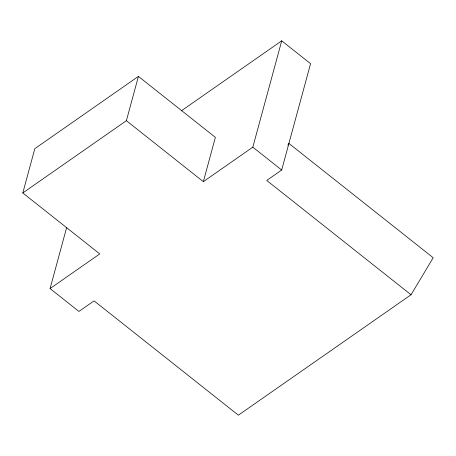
<?xml version="1.0" encoding="UTF-8"?>
<svg xmlns="http://www.w3.org/2000/svg" width="456" height="456" viewBox="0 0 456 456"><rect width="100%" height="100%" fill="white"/><g stroke="black" fill="none" stroke-linecap="round" stroke-linejoin="round"><path stroke-width="0.68" d="M287.816 145.253L288.904 143.429L433.2 257.743L411.027 294.758L238.38 415.182L94.084 300.869L78.934 311.437L50.074 288.574L99.756 253.918L22.8 192.951L34.838 148.65L138.424 76.391L215.38 137.359L203.342 181.665L126.386 120.697L138.424 76.391M50.074 288.574L66.661 227.521M203.342 181.665L252.823 147.151L281.717 40.818L310.576 63.68L281.683 170.014L266.731 180.445L411.027 294.758M22.8 192.951L126.386 120.697M181.214 110.922L281.717 40.818M252.823 147.151L281.683 170.014"/></g></svg>
